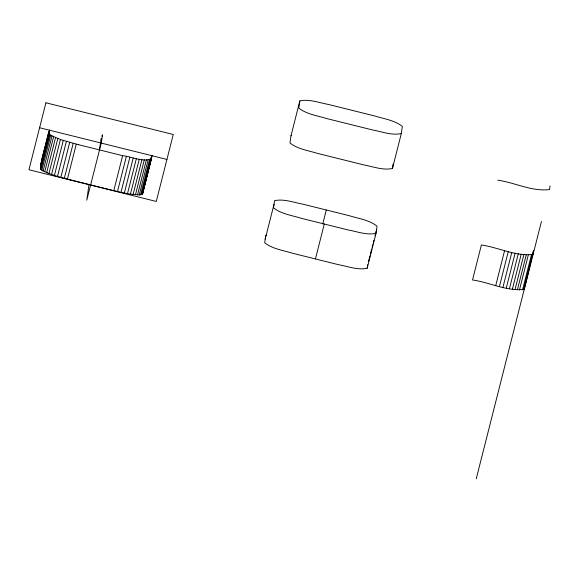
<?xml version="1.0" encoding="UTF-8"?>
<svg xmlns="http://www.w3.org/2000/svg" width="579" height="579" viewBox="0 0 579 579"><rect width="100%" height="100%" fill="white"/><g stroke="black" fill="none" stroke-linecap="round" stroke-linejoin="round"><path stroke-width="0.87" d="M40.45 166.607L40.414 168.822L49.316 131.636M49.324 131.831L49.519 130.203L40.689 165.181L40.791 164.19M40.906 163.64L48.918 131.925M49.541 130L40.689 165.181M142.868 192.105L142.651 193.618L151.691 157.126M142.941 191.562L142.955 191.193M143.042 190.846L145.286 181.929M151.908 155.881L151.922 155.49M40.465 166.803L40.653 165.174M88.956 184.802L86.763 200.204L101.419 142.391L102.512 134.69M99.407 150.316L101.115 138.33M142.724 192.843L143.071 190.672M151.662 157.314L151.959 155.505M290.984 135.819L289.963 142.97C297.686 149.172 308.274 150.497 317.553 153.399L363.901 164.943C373.209 166.614 383.037 170.552 392.461 168.489L401.312 133.568L402.333 126.417C394.617 120.208 384.022 118.89 374.751 115.988L328.394 104.444C319.087 102.772 309.258 98.835 299.835 100.898L290.984 135.819L291.664 135.435M299.835 100.898L298.815 108.049C306.53 114.251 317.126 115.576 326.397 118.478L372.753 130.022C382.06 131.694 391.889 135.631 401.312 133.568M266.383 235.212L265.703 235.588L264.683 242.746C272.398 248.948 282.993 250.273 292.265 253.175L338.614 264.719C347.928 266.383 357.757 270.328 367.18 268.265L367.687 264.69M376.032 233.344L377.045 226.194C369.33 219.984 358.734 218.659 349.463 215.757L303.114 204.221C293.806 202.549 283.978 198.611 274.547 200.667L273.534 207.825C281.249 214.027 291.845 215.352 301.116 218.254L347.465 229.798C356.773 231.462 366.601 235.407 376.032 233.344L367.18 268.265M392.461 168.489L393.098 164.023M533.121 254.326C515.73 256.656 498.338 247.305 481.381 245.004L472.522 279.975C489.479 282.277 506.871 291.628 524.256 289.297L524.639 286.612M550.05 185.946L549.543 189.521C532.152 191.852 514.76 182.501 497.802 180.199M526.079 280.468L526.731 277.84M527.824 273.469L528.482 270.842M532.412 255.093L533.505 250.714L524.256 289.297M41.326 161.36L45.053 146.487M45.538 144.75L48.6 132.497M49.381 132.417L42.108 161.28L41.384 161.65M40.378 168.815L49.273 133.85L40.378 168.807L40.95 169.502L49.808 134.531L49.135 133.163M49.772 134.523L50.72 135.254L41.826 170.219L47.268 172.889M76.594 144.2L60.419 139.517L50.684 135.247L51.987 136.022L43.121 170.993L40.95 169.502M44.706 171.804L53.594 136.832M55.548 137.686L46.66 172.658L54.419 175.43M48.947 173.555L57.828 138.584M51.553 174.482L60.419 139.51M63.285 140.458L54.404 175.437L60.846 177.355M57.516 176.4L66.39 141.421M69.704 142.383L60.838 177.355L67.729 179.172M64.327 178.31L73.193 143.331M67.432 179.106L76.29 144.128M69.791 179.685L113.781 190.65L122.639 155.671C131.411 156.468 143.216 162.576 151.481 158.639L142.651 193.618L142.304 194.189L151.17 159.218L150.482 159.594L141.66 194.58L150.518 159.609M117.472 191.54L126.338 156.562M113.781 190.643L120.989 192.337L129.848 157.35M120.982 192.322L124.347 193.031L133.199 158.053M124.34 193.024L127.503 193.632L136.355 158.653M148.094 159.956L139.235 194.928L130.42 194.117L139.293 159.153M133.098 194.508L141.956 159.536M135.464 194.768L144.323 159.797M137.512 194.906L146.371 159.934M142.304 194.189L140.581 194.805L149.476 159.847M150.757 158.856L151.235 157.119M145.691 180.17L149.273 166.195M149.715 164.443L151.93 155.7M265.189 239.163L274.041 204.242M322.749 223.957L326.288 209.989M315.439 258.943L324.291 224.022M368.577 261.194L369.901 255.961M370.343 254.21L371.675 248.977M372.116 247.226L372.775 244.606M373.223 242.862L373.882 240.242M374.989 235.877L376.538 229.769M495.696 285.744L504.555 250.772M499.387 286.641L508.253 251.67M502.898 287.423L511.771 252.458M506.263 288.132L515.122 253.161M509.426 288.733L518.285 253.761M512.35 289.225L521.216 254.253M515.013 289.601L523.879 254.637M517.38 289.869L526.246 254.898M519.428 290.007L528.294 255.035M522.533 289.913L531.399 254.941M523.575 289.674L532.434 254.702M476.235 478.819L541.437 221.504M139.206 194.913L140.617 194.819M127.51 193.632L130.434 194.124M101.607 135.899L102.317 136.087M39.596 127.735L166.926 159.435M78.447 144.663L122.639 155.679M76.819 144.265L78.657 144.714M68.076 179.258L70.377 179.837M45.915 102.787L28.95 169.741L156.279 201.449L173.251 134.494L45.915 102.787"/></g></svg>
